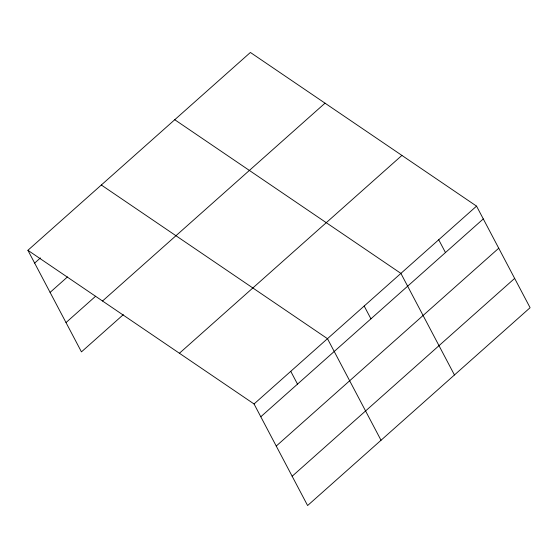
<?xml version="1.0" encoding="UTF-8"?>
<svg xmlns="http://www.w3.org/2000/svg" width="558" height="558" viewBox="0 0 558 558"><rect width="100%" height="100%" fill="white"/><g stroke="black" fill="none" stroke-linecap="round" stroke-linejoin="round"><path stroke-width="0.84" d="M27.9 250.298L250.396 52.459L476.546 206.125L530.1 307.702L307.604 505.541L254.05 403.971L27.9 250.298L81.454 351.875L123.318 314.649M34.645 263.09L40.441 257.935M50.094 292.392L67.483 276.928M66.004 322.573L95.634 296.228M102.526 301.006L325.028 103.167M179.418 353.256L401.913 155.417M254.05 403.971L476.546 206.125M260.795 416.763L483.291 218.924M276.238 446.058L498.74 248.219M292.155 476.246L514.65 278.407M174.752 119.726L400.895 273.392L454.449 374.969M101.326 185.012L327.469 338.678L381.023 440.255M438.721 239.759L445.465 252.558M364.186 306.035L370.93 318.834M290.76 371.328L297.505 384.12"/></g></svg>
